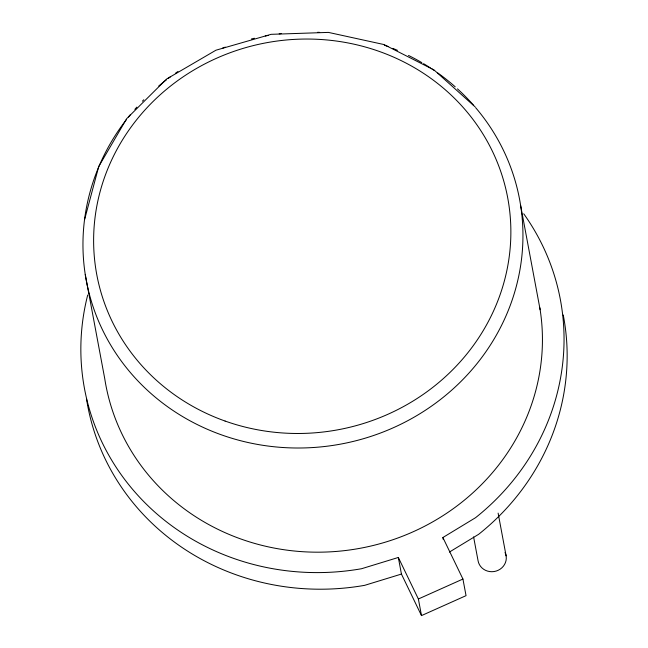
<?xml version="1.0" encoding="UTF-8"?>
<svg xmlns="http://www.w3.org/2000/svg" width="648" height="648" viewBox="0 0 648 648"><rect width="100%" height="100%" fill="white"/><g stroke="black" fill="none" stroke-linecap="round" stroke-linejoin="round"><path stroke-width="0.97" d="M84.661 219.316L98.731 166.504L126.708 118.633L166.682 78.967L215.93 50.212L271.091 34.328L328.415 32.4L383.997 44.55L434.039 69.96L475.13 106.888M443.248 539.476L442.884 537.524L475.527 517.712A242.06 227.894 -10.6 0 0 523.738 213.783M449.429 552.047L478.629 534.317A242.06 227.894 -10.6 0 0 563.242 314.993M462.931 579.045L466.042 595.658L421.492 615.6L418.381 598.995L462.931 579.045L442.884 537.524M418.381 598.995L398.334 557.466L361.56 568.725A242.06 227.894 -10.6 0 1 87.707 295.026M421.492 615.6L401.436 574.071L364.662 585.338A242.06 227.894 -10.6 0 1 86.492 398.747M520.644 205.562L540.14 309.736M498.118 513.111L506.104 555.822M473.599 536.909L478.062 560.747A14.24 13.406 -10.6 0 0 496.198 571.058A14.24 13.406 -10.6 0 0 505.035 552.485M398.334 557.466L401.436 574.071M85.253 274.517L104.749 378.691A220.417 207.522 -10.6 0 0 355.217 549.14A220.417 207.522 -10.6 0 0 539.825 307.768M475.616 107.633A220.417 207.522 -10.6 0 1 453.811 388.265A220.417 207.522 -10.6 0 1 156.581 398.277A220.417 207.522 -10.6 0 1 126.579 119.394M128.426 117.053A220.417 207.522 -10.6 0 1 130.305 114.728M134.849 109.374A220.417 207.522 -10.6 0 1 136.866 107.114M142.398 101.201A220.417 207.522 -10.6 0 1 143.816 99.752M158.752 85.99A220.417 207.522 -10.6 0 1 166.625 79.663M168.197 78.465A220.417 207.522 -10.6 0 1 170.594 76.691M175.47 73.216A220.417 207.522 -10.6 0 1 177.949 71.523M222.45 48.203A220.417 207.522 -10.6 0 1 225.269 47.118M251.432 38.961A220.417 207.522 -10.6 0 1 254.389 38.248M265.283 35.964A220.417 207.522 -10.6 0 1 268.256 35.438M279.183 33.826A220.417 207.522 -10.6 0 1 281.192 33.591M317.642 32.279A220.417 207.522 -10.6 0 1 319.658 32.376M384.321 45.182A220.417 207.522 -10.6 0 1 388.095 46.567M392.793 48.389A220.417 207.522 -10.6 0 1 397.459 50.333M408.491 55.428A220.417 207.522 -10.6 0 1 421.816 62.629M423.549 63.658A220.417 207.522 -10.6 0 1 430.329 67.886M431.989 68.98A220.417 207.522 -10.6 0 1 434.452 70.64M437.756 72.941A220.417 207.522 -10.6 0 1 455.212 86.824M457.472 88.857A220.417 207.522 -10.6 0 1 473.672 105.381M225.083 421.046A209.029 196.798 -10.6 0 0 508.688 203.569A209.029 196.798 -10.6 0 0 172.959 84.175A209.029 196.798 -10.6 0 0 225.083 421.046"/></g></svg>
